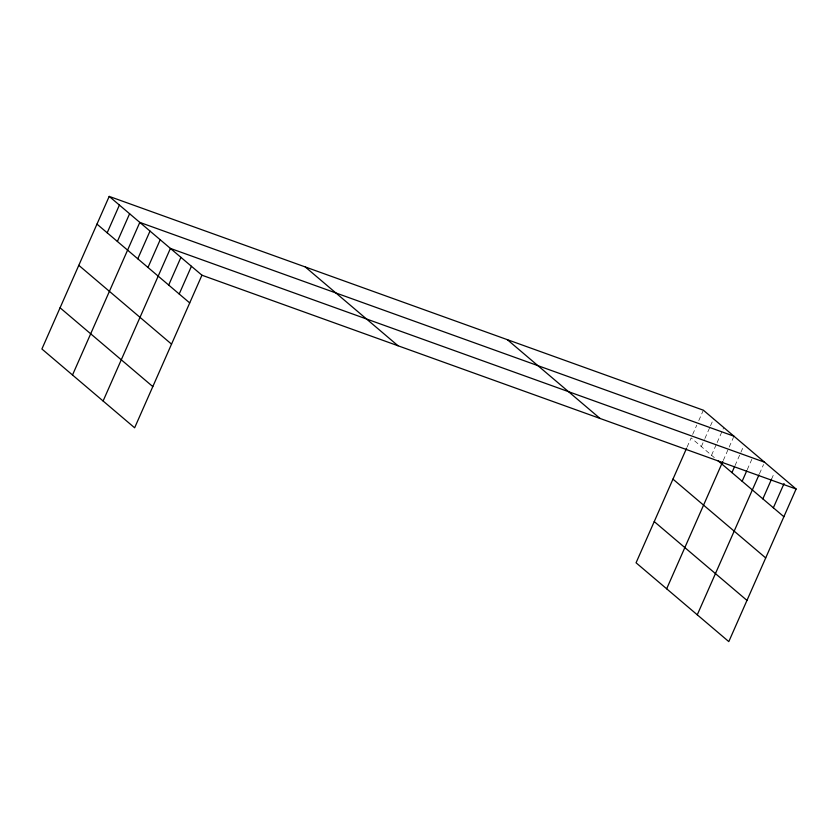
<?xml version="1.0" encoding="UTF-8"?>
<svg xmlns="http://www.w3.org/2000/svg" width="838" height="838" viewBox="0 0 838 838"><rect width="100%" height="100%" fill="white"/><g stroke="black" fill="none" stroke-linecap="round" stroke-linejoin="round"><path stroke-width="0.63" stroke-dasharray="4.19 3.14" d="M687.097 447.073L691.13 437.918L714.322 457.621M692.659 434.451L696.734 425.212M698.777 420.592L703.365 410.201M701.333 446.591L704.391 439.657M704.905 438.504L709.995 426.951M710.509 425.798L713.557 418.864M711.535 455.254L716.626 443.711M717.139 442.548L723.76 427.537M723.267 460.46L733.46 437.363M734.999 465.666L743.149 447.178M747.234 469.709L751.822 459.318M759.479 473.763L763.554 464.524M771.515 479.231L774.061 473.449"/><path stroke-width="1.26" d="M109.202 196.396L41.9 348.996L134.635 427.799L201.937 275.21L109.202 196.396L703.365 410.201L796.1 489.004L728.798 641.604L636.063 562.79L686.594 448.225M107.18 232.786L119.405 205.069M117.383 241.459L129.607 213.742M72.508 375.005L139.81 222.405L733.962 436.2M137.778 258.795L150.012 231.079M147.98 267.469L160.205 239.741M103.105 401.004L170.407 248.415L764.57 462.209M168.689 285.067L180.924 257.339M179.206 294.002L191.431 266.274M666.66 588.8L722.754 461.612M731.941 472.59L734.486 466.818M742.143 481.263L746.721 470.872M697.268 614.809L758.966 474.916M762.852 498.861L771.515 479.231M773.359 507.797L784.064 483.536M201.937 275.21L796.1 489.004M718.03 460.774L783.876 516.721M672.956 479.127L765.702 557.93M507.294 339.641L600.029 418.455M654.237 521.582L746.972 600.396M305.273 266.955L398.019 345.759M96.978 224.123L189.713 302.927M78.803 265.332L171.539 344.135M60.074 307.787L152.809 386.59"/></g></svg>
